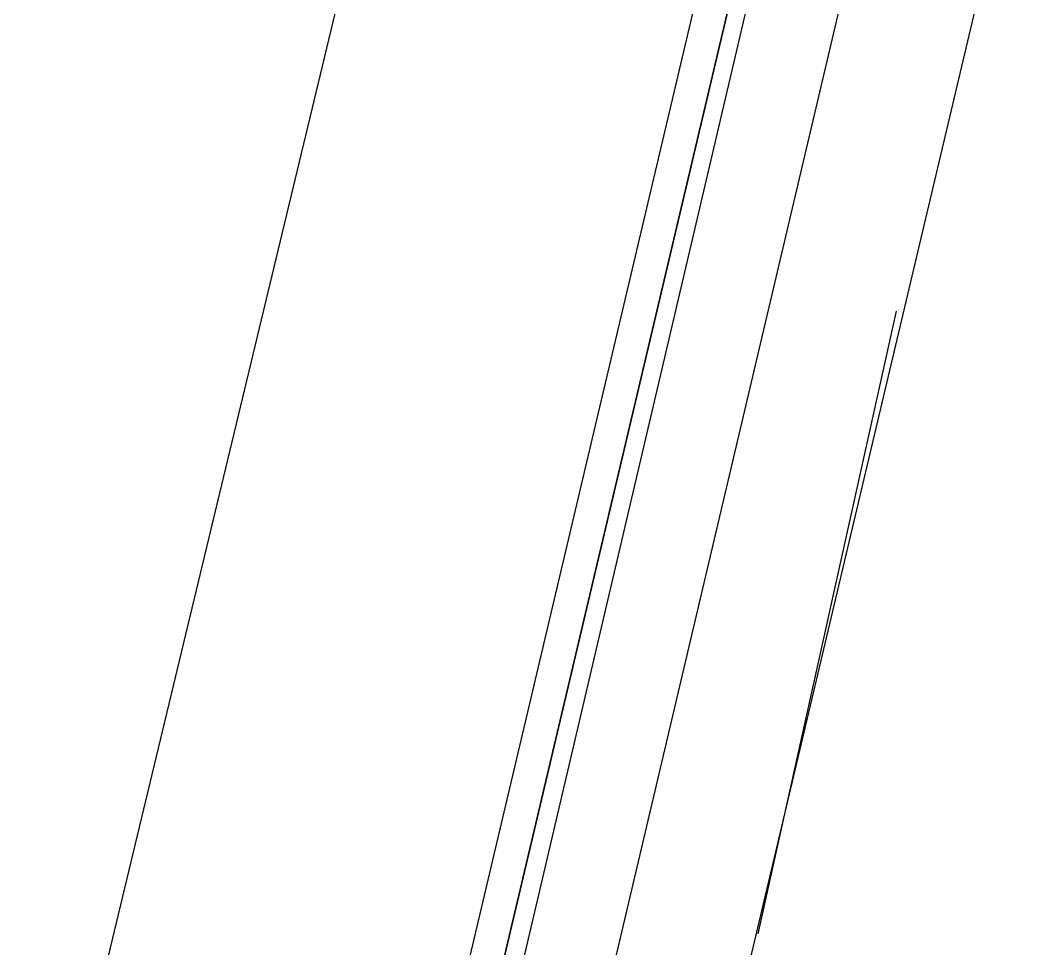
# Model space of a CAD drawing. Header units: feet. Extents: x -84 to 198, y -22 to 181.
# Drawn here: x 38.511 to 39.293, y 106.086 to 106.802 of the extents above; entities that cross this region are included whole.
import ezdxf

# ---------------------------------------------------------------- set-up
doc = ezdxf.new("R2010")
doc.units = ezdxf.units.FT
doc.layers.add('A-LINEA', color=7, linetype='CONTINUOUS')

msp = doc.modelspace()

# ---------------------------------------------------------------- linework, layer by layer
at = {"layer": 'A-LINEA'}
for p, q in [((39.2933, 107.0044), (37.5333, 99.5778)), ((38.7733, 105.2444), (39.16, 106.8844)), ((39.08, 106.0978), (39.1867, 106.5778))]:
    msp.add_line(p, q, dxfattribs=at)
for points in [[(38.8267, 107.1111), (38.4, 105.3378), (37.9733, 103.5111)], [(38.6667, 105.2711), (39.0667, 106.9644), (39.08, 106.9644), (39.0933, 106.9644), (38.6933, 105.2711), (39.0933, 106.9644), (39.1067, 106.9644), (38.7067, 105.2578)]]:
    msp.add_lwpolyline(points, dxfattribs=at)

doc.saveas('drawing.dxf')
